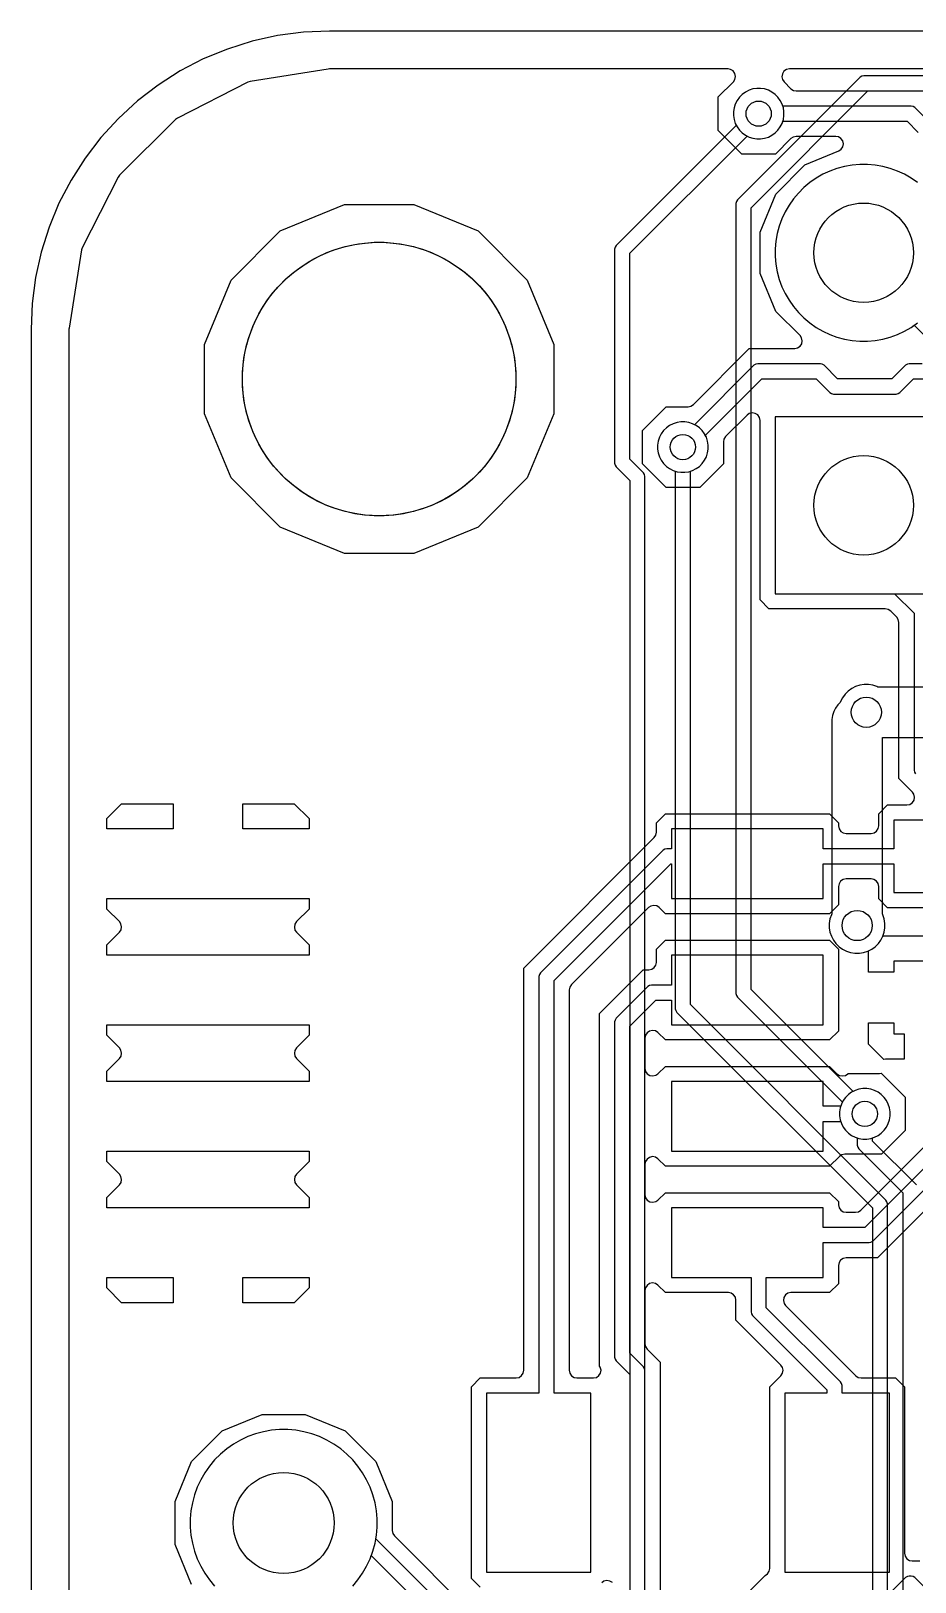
# Model space of a CAD drawing. Header units: millimetres. Extents: x 0 to 65, y 0 to 56.
# Drawn here: x 0 to 8.89, y 40.4 to 56 of the extents above; entities that cross this region are included whole.
import ezdxf

# ---------------------------------------------------------------- set-up
doc = ezdxf.new("R2010")
doc.units = ezdxf.units.MM

msp = doc.modelspace()

# ---------------------------------------------------------------- linework, layer by layer
at = {"layer": '16_copper'}
for points in [[(39.329, 55.55), (8.372, 55.55), (8.353, 55.545), (8.335, 55.535), (7.102, 54.301), (7.092, 54.284), (7.087, 54.264), (7.087, 46.32), (7.092, 46.3), (7.102, 46.283), (8.157, 45.228), (8.147, 45.208), (8.134, 45.17), (8.128, 45.13), (8.128, 45.09), (8.134, 45.051), (8.147, 45.013), (8.165, 44.977), (8.188, 44.945), (8.217, 44.917), (8.249, 44.893), (8.284, 44.875), (8.306, 44.868), (8.306, 44.796), (8.311, 44.776), (8.321, 44.759), (8.763, 44.317), (8.763, 39.462)], [(6.172, 33.313), (6.172, 51.521), (6.167, 51.541), (6.157, 51.558), (6.02, 51.695), (6.02, 53.766), (7.198, 54.944), (7.218, 54.933), (7.256, 54.921), (7.295, 54.915), (7.335, 54.915), (7.375, 54.921), (7.413, 54.933), (7.448, 54.952), (7.481, 54.975), (7.509, 55.003), (7.532, 55.036), (7.551, 55.071), (7.563, 55.109), (7.569, 55.149), (7.569, 55.189), (7.563, 55.228), (7.551, 55.266), (7.532, 55.302), (7.509, 55.334), (7.481, 55.363), (7.448, 55.386), (7.413, 55.404), (7.375, 55.417), (7.335, 55.423), (7.295, 55.423), (7.256, 55.417), (7.218, 55.404), (7.182, 55.386), (7.15, 55.363), (7.121, 55.334), (7.098, 55.302), (7.08, 55.266), (7.067, 55.228), (7.061, 55.189), (7.061, 55.149), (7.067, 55.109), (7.08, 55.071), (7.09, 55.051), (5.883, 53.844), (5.873, 53.827), (5.867, 53.807), (5.867, 51.654), (5.873, 51.634), (5.883, 51.617), (6.02, 51.48), (6.02, 33.313)], [(8.9, 44.395), (8.458, 44.837), (8.458, 44.868), (8.48, 44.875), (8.515, 44.893), (8.547, 44.917), (8.576, 44.945), (8.599, 44.977), (8.617, 45.013), (8.63, 45.051), (8.636, 45.09), (8.636, 45.13), (8.63, 45.17), (8.617, 45.208), (8.599, 45.244), (8.576, 45.276), (8.547, 45.304), (8.515, 45.328), (8.48, 45.346), (8.441, 45.358), (8.402, 45.364), (8.362, 45.364), (8.323, 45.358), (8.284, 45.346), (8.265, 45.336), (7.239, 46.361), (7.239, 54.223), (8.414, 55.397), (39.288, 55.397)], [(8.912, 54.476), (8.848, 54.52), (8.781, 54.559), (8.711, 54.592), (8.638, 54.619), (8.563, 54.639), (8.486, 54.652), (8.409, 54.659), (8.331, 54.659), (8.254, 54.652), (8.177, 54.639), (8.102, 54.619), (8.029, 54.592), (7.959, 54.559), (7.892, 54.52), (7.828, 54.476), (7.769, 54.426), (7.714, 54.371), (7.664, 54.312), (7.62, 54.248), (7.581, 54.181), (7.548, 54.111), (7.521, 54.038), (7.501, 53.963), (7.488, 53.886), (7.481, 53.809), (7.481, 53.731), (7.488, 53.654), (7.501, 53.577), (7.521, 53.502), (7.548, 53.429), (7.581, 53.359), (7.62, 53.292), (7.664, 53.228), (7.714, 53.169), (7.769, 53.114), (7.828, 53.064), (7.892, 53.02), (7.959, 52.981), (8.029, 52.948), (8.102, 52.921), (8.177, 52.901), (8.254, 52.888), (8.331, 52.881), (8.409, 52.881), (8.486, 52.888), (8.563, 52.901), (8.638, 52.921), (8.711, 52.948), (8.781, 52.981), (8.848, 53.02), (8.878, 53.041), (9.525, 52.394)], [(9.259, 52.119), (7.481, 52.119), (7.481, 50.341), (9.14, 50.341)], [(8.611, 33.923), (8.611, 44.206), (8.605, 44.225), (8.595, 44.243), (6.629, 46.209), (6.629, 51.574), (6.651, 51.581), (6.686, 51.599), (6.719, 51.622), (6.747, 51.651), (6.77, 51.683), (6.789, 51.718), (6.801, 51.757), (6.807, 51.796), (6.807, 51.836), (6.801, 51.875), (6.789, 51.914), (6.77, 51.949), (6.747, 51.981), (6.719, 52.01), (6.686, 52.033), (6.651, 52.051), (6.613, 52.064), (6.573, 52.07), (6.533, 52.07), (6.494, 52.064), (6.456, 52.051), (6.42, 52.033), (6.388, 52.01), (6.359, 51.981), (6.336, 51.949), (6.318, 51.914), (6.305, 51.875), (6.299, 51.836), (6.299, 51.796), (6.305, 51.757), (6.318, 51.718), (6.336, 51.683), (6.359, 51.651), (6.388, 51.622), (6.42, 51.599), (6.456, 51.581), (6.477, 51.574), (6.477, 46.167), (6.482, 46.148), (6.492, 46.13), (8.458, 44.164), (8.458, 33.923)], [(9.408, 49.403), (8.514, 49.403), (8.504, 49.408), (8.462, 49.422), (8.419, 49.428), (8.375, 49.428), (8.331, 49.422), (8.29, 49.408), (8.25, 49.388), (8.215, 49.362), (8.184, 49.331), (8.158, 49.295), (8.138, 49.256), (8.135, 49.246), (8.111, 49.223), (8.088, 49.19), (8.069, 49.155), (8.057, 49.117), (8.051, 49.077), (8.051, 47.121), (8.046, 47.111), (8.032, 47.07), (8.025, 47.026), (8.025, 46.982), (8.032, 46.939), (8.046, 46.897), (8.066, 46.858), (8.092, 46.822), (8.123, 46.791), (8.158, 46.765), (8.198, 46.745), (8.239, 46.732), (8.283, 46.725), (8.327, 46.725), (8.37, 46.732), (8.412, 46.745), (8.451, 46.765), (8.487, 46.791), (8.518, 46.822), (8.544, 46.858), (8.564, 46.897), (8.577, 46.939), (8.584, 46.982), (8.584, 47.026), (8.577, 47.07), (8.564, 47.111), (8.559, 47.121), (8.559, 48.895), (9.408, 48.895)], [(3.234, 40.36), (3.286, 40.423), (3.333, 40.49), (3.374, 40.561), (3.409, 40.636), (3.437, 40.713), (3.458, 40.792), (3.473, 40.873), (3.48, 40.955), (3.48, 41.037), (3.473, 41.119), (3.458, 41.199), (3.437, 41.279), (3.409, 41.356), (3.374, 41.43), (3.333, 41.501), (3.286, 41.568), (3.234, 41.631), (3.176, 41.689), (3.113, 41.742), (3.045, 41.789), (2.974, 41.83), (2.9, 41.865), (2.823, 41.893), (2.744, 41.914), (2.663, 41.928), (2.581, 41.936), (2.499, 41.936), (2.417, 41.928), (2.336, 41.914), (2.257, 41.893), (2.18, 41.865), (2.106, 41.83), (2.035, 41.789), (1.967, 41.742), (1.904, 41.689), (1.846, 41.631), (1.794, 41.568), (1.747, 41.501), (1.706, 41.43), (1.671, 41.356), (1.643, 41.279), (1.622, 41.199), (1.607, 41.119), (1.6, 41.037), (1.6, 40.955), (1.607, 40.873), (1.622, 40.792), (1.643, 40.713), (1.671, 40.636), (1.706, 40.561), (1.747, 40.49), (1.794, 40.423), (1.846, 40.36)]]:
    msp.add_lwpolyline(points, dxfattribs=at)
at = {"layer": '1_copper'}
for points in [[(4.516, 40.35), (4.427, 40.439), (4.427, 42.365), (4.516, 42.454), (4.877, 42.454), (4.907, 42.46), (4.932, 42.478), (4.948, 42.503), (4.953, 42.531), (4.953, 46.577), (6.265, 47.889), (6.282, 47.914), (6.288, 47.943), (6.288, 48.038), (6.377, 48.127), (8.028, 48.127), (8.117, 48.038), (8.117, 48.006), (8.123, 47.976), (8.141, 47.951), (8.166, 47.935), (8.194, 47.93), (8.445, 47.93), (8.475, 47.936), (8.5, 47.953), (8.516, 47.979), (8.522, 48.006), (8.522, 48.128), (8.611, 48.217), (8.806, 48.217), (8.836, 48.223), (8.861, 48.241), (8.877, 48.266), (8.883, 48.296), (8.876, 48.326), (8.86, 48.347), (8.725, 48.483), (8.725, 50.051), (8.719, 50.081), (8.703, 50.105), (8.642, 50.166), (8.616, 50.183), (8.588, 50.189), (7.418, 50.189), (7.329, 50.278), (7.329, 52.084), (7.323, 52.114), (7.305, 52.139), (7.28, 52.155), (7.25, 52.16), (7.22, 52.153), (7.199, 52.138), (6.982, 51.921), (6.965, 51.896), (6.96, 51.868), (6.96, 51.648), (6.722, 51.41), (6.385, 51.41), (6.147, 51.648), (6.147, 51.984), (6.385, 52.222), (6.605, 52.222), (6.634, 52.228), (6.659, 52.245), (7.221, 52.807), (7.677, 52.807), (7.706, 52.813), (7.731, 52.83), (7.748, 52.855), (7.753, 52.885), (7.746, 52.915), (7.731, 52.937), (7.487, 53.18), (7.329, 53.563), (7.329, 53.977), (7.487, 54.36), (7.78, 54.653), (8.12, 54.794), (8.145, 54.811), (8.162, 54.836), (8.167, 54.866), (8.16, 54.895), (8.142, 54.92), (8.116, 54.936), (8.091, 54.94), (7.693, 54.94), (7.663, 54.934), (7.639, 54.918), (7.484, 54.762), (7.147, 54.762), (6.909, 55), (6.909, 55.337), (7.061, 55.489), (7.077, 55.514), (7.083, 55.544), (7.076, 55.574), (7.059, 55.598), (7.033, 55.614), (7.007, 55.619), (3, 55.619), (2.988, 55.618), (2.202, 55.494), (2.18, 55.486), (1.471, 55.125), (1.451, 55.111), (0.889, 54.549), (0.875, 54.529), (0.514, 53.82), (0.506, 53.798), (0.382, 53.012), (0.381, 53), (0.381, 38.5)], [(40.078, 55.619), (7.624, 55.619), (7.594, 55.613), (7.569, 55.596), (7.553, 55.57), (7.548, 55.54), (7.555, 55.511), (7.57, 55.489), (7.639, 55.42), (7.664, 55.403), (7.693, 55.397), (8.934, 55.397)], [(9.027, 55.089), (8.886, 55.23), (8.869, 55.24), (8.849, 55.245), (7.558, 55.245), (7.551, 55.266), (7.532, 55.302), (7.509, 55.334), (7.481, 55.363), (7.448, 55.386), (7.413, 55.404), (7.375, 55.417), (7.335, 55.423), (7.295, 55.423), (7.256, 55.417), (7.218, 55.404), (7.182, 55.386), (7.15, 55.363), (7.121, 55.334), (7.098, 55.302), (7.08, 55.266), (7.067, 55.228), (7.061, 55.189), (7.061, 55.149), (7.067, 55.109), (7.08, 55.071), (7.098, 55.036), (7.121, 55.003), (7.15, 54.975), (7.182, 54.952), (7.218, 54.933), (7.256, 54.921), (7.295, 54.915), (7.335, 54.915), (7.375, 54.921), (7.413, 54.933), (7.448, 54.952), (7.481, 54.975), (7.509, 55.003), (7.532, 55.036), (7.551, 55.071), (7.558, 55.093), (8.808, 55.093), (8.919, 54.981)], [(8.912, 54.476), (8.848, 54.52), (8.781, 54.559), (8.711, 54.592), (8.638, 54.619), (8.563, 54.639), (8.486, 54.652), (8.409, 54.659), (8.331, 54.659), (8.254, 54.652), (8.177, 54.639), (8.102, 54.619), (8.029, 54.592), (7.959, 54.559), (7.892, 54.52), (7.828, 54.476), (7.769, 54.426), (7.714, 54.371), (7.664, 54.312), (7.62, 54.248), (7.581, 54.181), (7.548, 54.111), (7.521, 54.038), (7.501, 53.963), (7.488, 53.886), (7.481, 53.809), (7.481, 53.731), (7.488, 53.654), (7.501, 53.577), (7.521, 53.502), (7.548, 53.429), (7.581, 53.359), (7.62, 53.292), (7.664, 53.228), (7.714, 53.169), (7.769, 53.114), (7.828, 53.064), (7.892, 53.02), (7.959, 52.981), (8.029, 52.948), (8.102, 52.921), (8.177, 52.901), (8.254, 52.888), (8.331, 52.881), (8.409, 52.881), (8.486, 52.888), (8.563, 52.901), (8.638, 52.921), (8.711, 52.948), (8.781, 52.981), (8.848, 53.02), (8.912, 53.064)], [(8.96, 52.654), (8.829, 52.654), (8.81, 52.649), (8.792, 52.639), (8.655, 52.502), (8.109, 52.502), (7.972, 52.639), (7.954, 52.649), (7.935, 52.654), (7.305, 52.654), (7.286, 52.649), (7.268, 52.639), (6.671, 52.041), (6.651, 52.051), (6.613, 52.064), (6.573, 52.07), (6.533, 52.07), (6.494, 52.064), (6.456, 52.051), (6.42, 52.033), (6.388, 52.01), (6.359, 51.981), (6.336, 51.949), (6.318, 51.914), (6.305, 51.875), (6.299, 51.836), (6.299, 51.796), (6.305, 51.757), (6.318, 51.718), (6.336, 51.683), (6.359, 51.651), (6.388, 51.622), (6.42, 51.599), (6.456, 51.581), (6.494, 51.568), (6.533, 51.562), (6.573, 51.562), (6.613, 51.568), (6.651, 51.581), (6.686, 51.599), (6.719, 51.622), (6.747, 51.651), (6.77, 51.683), (6.789, 51.718), (6.801, 51.757), (6.807, 51.796), (6.807, 51.836), (6.801, 51.875), (6.789, 51.914), (6.778, 51.933), (7.347, 52.502), (7.893, 52.502), (8.03, 52.365), (8.048, 52.355), (8.067, 52.349), (8.697, 52.349), (8.716, 52.355), (8.734, 52.365), (8.871, 52.502), (9.002, 52.502)], [(9.259, 52.119), (7.481, 52.119), (7.481, 50.341), (8.682, 50.341), (8.877, 50.146), (8.877, 48.567), (8.882, 48.548), (8.893, 48.531)], [(9.068, 48.065), (8.674, 48.065), (8.674, 47.777), (7.965, 47.777), (7.965, 47.975), (6.44, 47.975), (6.44, 47.777), (6.391, 47.777), (6.371, 47.772), (6.354, 47.762), (5.121, 46.529), (5.111, 46.511), (5.105, 46.492), (5.105, 42.302), (4.579, 42.302), (4.579, 40.502), (5.629, 40.502), (5.629, 42.302), (5.258, 42.302), (5.258, 46.45), (6.432, 47.625), (6.44, 47.625), (6.44, 47.275), (7.965, 47.275), (7.965, 47.625), (8.674, 47.625), (8.674, 47.335), (9.614, 47.335)], [(9.677, 47.183), (8.611, 47.183), (8.522, 47.272), (8.522, 47.396), (8.516, 47.426), (8.498, 47.451), (8.473, 47.467), (8.445, 47.473), (8.194, 47.473), (8.164, 47.467), (8.139, 47.449), (8.123, 47.424), (8.117, 47.396), (8.117, 47.212), (8.028, 47.123), (6.377, 47.123), (6.315, 47.184), (6.29, 47.201), (6.26, 47.207), (6.23, 47.2), (6.207, 47.184), (5.433, 46.41), (5.416, 46.384), (5.41, 46.356), (5.41, 42.531), (5.416, 42.501), (5.433, 42.476), (5.459, 42.46), (5.486, 42.454), (5.654, 42.454), (5.684, 42.46), (5.709, 42.478), (5.725, 42.503), (5.73, 42.533), (5.723, 42.563), (5.715, 42.574), (5.715, 46.119), (6.154, 46.558), (6.211, 46.558), (6.241, 46.564), (6.266, 46.581), (6.282, 46.607), (6.288, 46.634), (6.288, 46.768), (6.377, 46.857), (8.028, 46.857), (8.117, 46.768), (8.117, 45.942), (8.028, 45.853), (6.377, 45.853), (6.302, 45.927), (6.277, 45.944), (6.247, 45.95), (6.218, 45.943), (6.193, 45.925), (6.177, 45.9), (6.172, 45.873), (6.172, 45.567), (6.178, 45.537), (6.195, 45.512), (6.221, 45.496), (6.251, 45.491), (6.28, 45.498), (6.302, 45.513), (6.377, 45.587), (8.028, 45.587), (8.102, 45.513), (8.128, 45.496), (8.157, 45.491), (8.187, 45.497), (8.21, 45.513), (8.214, 45.517), (8.529, 45.517), (8.547, 45.52), (8.788, 45.279), (8.788, 44.942), (8.55, 44.704), (8.183, 44.704), (8.181, 44.705), (8.151, 44.698), (8.128, 44.682), (8.028, 44.583), (6.377, 44.583), (6.302, 44.657), (6.277, 44.674), (6.247, 44.68), (6.218, 44.673), (6.193, 44.655), (6.177, 44.63), (6.172, 44.603), (6.172, 44.297), (6.178, 44.267), (6.195, 44.242), (6.221, 44.226), (6.251, 44.221), (6.28, 44.228), (6.302, 44.243), (6.377, 44.317), (8.028, 44.317), (8.117, 44.228), (8.117, 44.196), (8.123, 44.166), (8.141, 44.141), (8.166, 44.125), (8.194, 44.12), (8.288, 44.12), (8.318, 44.126), (8.342, 44.142), (9.731, 45.531)], [(6.172, 39.919), (6.172, 42.53), (6.167, 42.549), (6.157, 42.566), (6.02, 42.704), (6.02, 45.993), (6.28, 46.253), (6.44, 46.253), (6.44, 46.005), (7.965, 46.005), (7.965, 46.705), (6.44, 46.705), (6.44, 46.406), (6.238, 46.406), (6.219, 46.401), (6.202, 46.391), (5.883, 46.072), (5.873, 46.054), (5.867, 46.035), (5.867, 42.662), (5.873, 42.643), (5.883, 42.625), (6.02, 42.488), (6.02, 39.96)], [(10.592, 46.176), (8.383, 43.967), (7.965, 43.967), (7.965, 44.165), (6.44, 44.165), (6.44, 43.465), (7.239, 43.465), (7.239, 43.119), (7.244, 43.1), (7.254, 43.082), (8.001, 42.336), (8.001, 42.302), (7.579, 42.302), (7.579, 40.502), (8.629, 40.502), (8.629, 42.302), (8.153, 42.302), (8.153, 42.377), (8.148, 42.397), (8.138, 42.414), (7.391, 43.161), (7.391, 43.465), (7.965, 43.465), (7.965, 43.815), (8.425, 43.815), (8.444, 43.82), (8.461, 43.83), (10.729, 46.098)], [(10.897, 46.05), (8.509, 43.663), (8.194, 43.663), (8.164, 43.657), (8.139, 43.639), (8.123, 43.614), (8.117, 43.586), (8.117, 43.402), (8.028, 43.313), (7.639, 43.313), (7.609, 43.307), (7.584, 43.289), (7.568, 43.264), (7.563, 43.234), (7.57, 43.204), (7.585, 43.183), (8.291, 42.477), (8.316, 42.46), (8.345, 42.454), (8.692, 42.454), (8.781, 42.365), (8.781, 40.691), (8.787, 40.661), (8.805, 40.636), (8.83, 40.62), (8.858, 40.615), (8.934, 40.615)], [(6.934, 40.023), (7.379, 40.468), (7.38, 40.468), (7.405, 40.485), (7.421, 40.511), (7.427, 40.538), (7.427, 42.365), (7.537, 42.476), (7.554, 42.501), (7.56, 42.531), (7.553, 42.561), (7.537, 42.584), (7.087, 43.035), (7.087, 43.236), (7.081, 43.266), (7.063, 43.291), (7.038, 43.307), (7.01, 43.313), (6.377, 43.313), (6.302, 43.387), (6.277, 43.404), (6.247, 43.41), (6.218, 43.403), (6.193, 43.385), (6.177, 43.36), (6.172, 43.333), (6.172, 42.798), (6.178, 42.769), (6.195, 42.744), (6.325, 42.614), (6.325, 39.834)], [(1.614, 40.377), (1.448, 40.779), (1.448, 41.213), (1.614, 41.614), (1.921, 41.922), (2.323, 42.088), (2.757, 42.088), (3.159, 41.922), (3.466, 41.614), (3.632, 41.213), (3.632, 40.919), (3.638, 40.889), (3.655, 40.865), (4.432, 40.087)], [(4.659, 39.644), (3.466, 40.837), (3.473, 40.873), (3.48, 40.955), (3.48, 41.037), (3.473, 41.119), (3.458, 41.199), (3.437, 41.279), (3.409, 41.356), (3.374, 41.43), (3.333, 41.501), (3.286, 41.568), (3.234, 41.631), (3.176, 41.689), (3.113, 41.742), (3.045, 41.789), (2.974, 41.83), (2.9, 41.865), (2.823, 41.893), (2.744, 41.914), (2.663, 41.928), (2.581, 41.936), (2.499, 41.936), (2.417, 41.928), (2.336, 41.914), (2.257, 41.893), (2.18, 41.865), (2.106, 41.83), (2.035, 41.789), (1.967, 41.742), (1.904, 41.689), (1.846, 41.631), (1.794, 41.568), (1.747, 41.501), (1.706, 41.43), (1.671, 41.356), (1.643, 41.279), (1.622, 41.199), (1.607, 41.119), (1.6, 41.037), (1.6, 40.955), (1.607, 40.873), (1.622, 40.792), (1.643, 40.713), (1.671, 40.636), (1.706, 40.561), (1.747, 40.49), (1.794, 40.423), (1.846, 40.36)], [(3.234, 40.36), (3.286, 40.423), (3.333, 40.49), (3.374, 40.561), (3.409, 40.636), (3.421, 40.668), (4.659, 39.429)], [(5.844, 40.396), (5.819, 40.412), (5.789, 40.417), (5.759, 40.41), (5.737, 40.395)], [(8.992, 40.341), (8.886, 40.447), (8.869, 40.457), (8.849, 40.462), (8.829, 40.462), (8.81, 40.457), (8.792, 40.447), (8.655, 40.31)]]:
    msp.add_lwpolyline(points, dxfattribs=at)
for points in [[(3.151, 50.744), (2.505, 51.011), (2.011, 51.505), (1.744, 52.151), (1.744, 52.849), (2.011, 53.495), (2.505, 53.989), (3.151, 54.256), (3.849, 54.256), (4.495, 53.989), (4.989, 53.495), (5.256, 52.849), (5.256, 52.151), (4.989, 51.505), (4.495, 51.011), (3.849, 50.744)], [(0.762, 47.975), (0.762, 48.08), (0.911, 48.229), (1.429, 48.229), (1.429, 47.975)], [(2.129, 47.975), (2.129, 48.229), (2.646, 48.229), (2.795, 48.08), (2.795, 47.975)], [(0.762, 46.705), (0.762, 46.81), (0.888, 46.936), (0.905, 46.961), (0.91, 46.991), (0.904, 47.021), (0.888, 47.044), (0.762, 47.17), (0.762, 47.275), (2.795, 47.275), (2.795, 47.17), (2.669, 47.044), (2.652, 47.019), (2.647, 46.989), (2.653, 46.959), (2.669, 46.936), (2.795, 46.81), (2.795, 46.705)], [(8.674, 46.534), (8.42, 46.534), (8.42, 46.749), (8.451, 46.765), (8.487, 46.791), (8.518, 46.822), (8.544, 46.858), (8.561, 46.891), (8.569, 46.899), (9.719, 46.899), (9.868, 46.75), (9.868, 46.645), (8.674, 46.645)], [(8.42, 45.81), (8.42, 46.026), (8.674, 46.026), (8.674, 45.915), (8.779, 45.915), (8.779, 45.661), (8.59, 45.661), (8.572, 45.657)], [(0.762, 45.435), (0.762, 45.54), (0.888, 45.666), (0.905, 45.691), (0.91, 45.721), (0.904, 45.751), (0.888, 45.774), (0.762, 45.9), (0.762, 46.005), (2.795, 46.005), (2.795, 45.9), (2.669, 45.774), (2.652, 45.749), (2.647, 45.719), (2.653, 45.689), (2.669, 45.666), (2.795, 45.54), (2.795, 45.435)], [(7.965, 45.034), (8.14, 45.034), (8.147, 45.013), (8.165, 44.977), (8.188, 44.945), (8.217, 44.917), (8.249, 44.893), (8.284, 44.875), (8.323, 44.863), (8.362, 44.856), (8.402, 44.856), (8.441, 44.863), (8.48, 44.875), (8.515, 44.893), (8.547, 44.917), (8.576, 44.945), (8.599, 44.977), (8.617, 45.013), (8.63, 45.051), (8.636, 45.09), (8.636, 45.13), (8.63, 45.17), (8.617, 45.208), (8.599, 45.244), (8.576, 45.276), (8.547, 45.304), (8.515, 45.328), (8.48, 45.346), (8.441, 45.358), (8.402, 45.364), (8.362, 45.364), (8.323, 45.358), (8.284, 45.346), (8.249, 45.328), (8.217, 45.304), (8.188, 45.276), (8.165, 45.244), (8.147, 45.208), (8.14, 45.187), (7.965, 45.187), (7.965, 45.435), (6.44, 45.435), (6.44, 44.735), (7.965, 44.735)], [(0.762, 44.165), (0.762, 44.27), (0.888, 44.396), (0.905, 44.421), (0.91, 44.451), (0.904, 44.481), (0.888, 44.504), (0.762, 44.63), (0.762, 44.735), (2.795, 44.735), (2.795, 44.63), (2.669, 44.504), (2.652, 44.479), (2.647, 44.449), (2.653, 44.419), (2.669, 44.396), (2.795, 44.27), (2.795, 44.165)], [(0.911, 43.211), (0.762, 43.36), (0.762, 43.465), (1.429, 43.465), (1.429, 43.211)], [(2.129, 43.211), (2.129, 43.465), (2.795, 43.465), (2.795, 43.36), (2.646, 43.211)]]:
    msp.add_lwpolyline(points, close=True, dxfattribs=at)
at = {"layer": 'drills_NPTH'}
msp.add_circle((3.5, 52.5), 1.375, dxfattribs=at)
at = {"layer": 'drills_PTH'}
for centre, radius in [((8.37, 53.77), 0.5), ((8.37, 51.23), 0.5), ((2.54, 40.996), 0.508)]:
    msp.add_circle(centre, radius, dxfattribs=at)
at = {"layer": 'drills_via_1_16'}
for centre, radius in [((7.315, 55.169), 0.127), ((6.553, 51.816), 0.127), ((8.397, 49.149), 0.152), ((8.305, 47.004), 0.152), ((8.382, 45.11), 0.127)]:
    msp.add_circle(centre, radius, dxfattribs=at)
at = {"layer": 'holes'}
msp.add_lwpolyline([(4.875, 52.451), (4.868, 52.353), (4.854, 52.256), (4.833, 52.16), (4.805, 52.066), (4.771, 51.973), (4.73, 51.884), (4.683, 51.798), (4.63, 51.715), (4.571, 51.637), (4.507, 51.562), (4.438, 51.493), (4.363, 51.429), (4.285, 51.37), (4.202, 51.317), (4.116, 51.27), (4.027, 51.229), (3.935, 51.195), (3.84, 51.167), (3.744, 51.146), (3.647, 51.132), (3.549, 51.125), (3.451, 51.125), (3.353, 51.132), (3.256, 51.146), (3.16, 51.167), (3.066, 51.195), (2.973, 51.229), (2.884, 51.27), (2.798, 51.317), (2.715, 51.37), (2.637, 51.429), (2.562, 51.493), (2.493, 51.562), (2.429, 51.637), (2.37, 51.715), (2.317, 51.798), (2.27, 51.884), (2.229, 51.973), (2.195, 52.066), (2.167, 52.16), (2.146, 52.256), (2.132, 52.353), (2.125, 52.451), (2.125, 52.549), (2.132, 52.647), (2.146, 52.744), (2.167, 52.84), (2.195, 52.934), (2.229, 53.027), (2.27, 53.116), (2.317, 53.202), (2.37, 53.285), (2.429, 53.363), (2.493, 53.438), (2.562, 53.507), (2.637, 53.571), (2.715, 53.63), (2.798, 53.683), (2.884, 53.73), (2.973, 53.771), (3.066, 53.805), (3.16, 53.833), (3.256, 53.854), (3.353, 53.868), (3.451, 53.875), (3.549, 53.875), (3.647, 53.868), (3.744, 53.854), (3.84, 53.833), (3.935, 53.805), (4.027, 53.771), (4.116, 53.73), (4.202, 53.683), (4.285, 53.63), (4.363, 53.571), (4.438, 53.507), (4.507, 53.438), (4.571, 53.363), (4.63, 53.285), (4.683, 53.202), (4.73, 53.116), (4.771, 53.027), (4.805, 52.934), (4.833, 52.84), (4.854, 52.744), (4.868, 52.647), (4.875, 52.549), (4.875, 52.451)], close=True, dxfattribs=at)
at = {"layer": 'outline'}
msp.add_lwpolyline([(62, 56), (3, 56), (2.739, 55.989), (2.479, 55.954), (2.224, 55.898), (1.974, 55.819), (1.732, 55.719), (1.5, 55.598), (1.279, 55.457), (1.072, 55.298), (0.879, 55.121), (0.702, 54.928), (0.543, 54.721), (0.402, 54.5), (0.281, 54.268), (0.181, 54.026), (0.102, 53.776), (0.046, 53.521), (0.011, 53.261), (0, 53), (0, 38.5)], dxfattribs=at)

doc.saveas('drawing.dxf')
